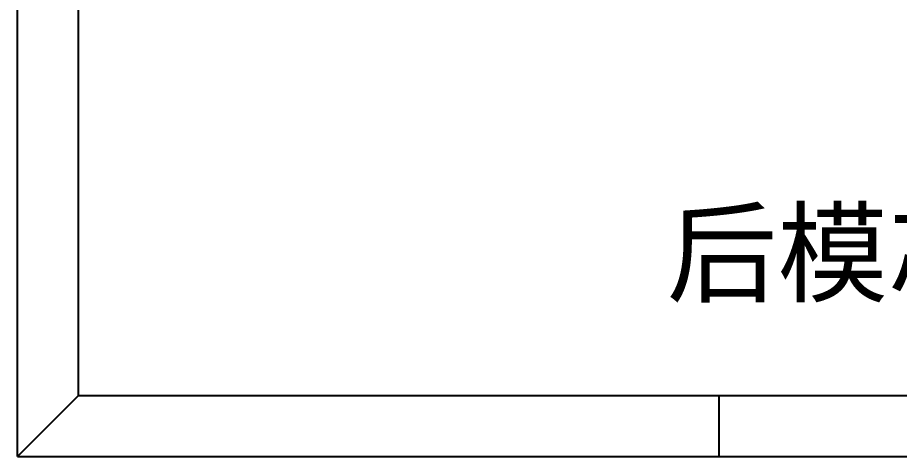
# Model space of a CAD drawing. Header units: millimetres. Extents: x 856 to 2871, y 71 to 801.
# Drawn here: x 856 to 961.6, y 70.8 to 123.4 of the extents above; entities that cross this region are included whole.
import ezdxf

# ---------------------------------------------------------------- set-up
doc = ezdxf.new("R2010")
doc.units = ezdxf.units.MM
doc.layers.get('0').update_dxf_attribs({"linetype": 'CONTINUOUS'})
doc.layers.add('insert', color=85, linetype='CONTINUOUS', lineweight=20)
doc.layers.add('图框', color=7, linetype='CONTINUOUS')

# ---------------------------------------------------------------- blocks, each defined once
blk = doc.blocks.new('fgfeeffeef')
at = {"layer": '图框'}
for p, q in [((619.65, 1629.05), (619.65, 2046.24)), ((629.92, 1639.33), (629.92, 2035.96)), ((629.92, 1639.33), (619.65, 1629.05)), ((629.92, 1639.33), (1205.35, 1639.33)), ((738.12, 1639.33), (738.12, 1629.05)), ((619.65, 1629.05), (1215.63, 1629.05))]:
    blk.add_line(p, q, dxfattribs=at)

msp = doc.modelspace()

# ---------------------------------------------------------------- block references
at = {"layer": 'insert', "xscale": 0.7092404550000992, "yscale": 0.7092404549999998, "zscale": 0.7092404550000001}
msp.add_blockref('fgfeeffeef', (416.491, -1084.561), dxfattribs=at)

# ---------------------------------------------------------------- texts
at = {"color": 4, "insert": (933.77, 100.052), "char_height": 9.72, "width": 15859.7003, "attachment_point": 1}
msp.add_mtext('{\\fNSimSun|b0|i0|c134|p49;后模芯子  2件}', dxfattribs=at)

doc.saveas('drawing.dxf')
